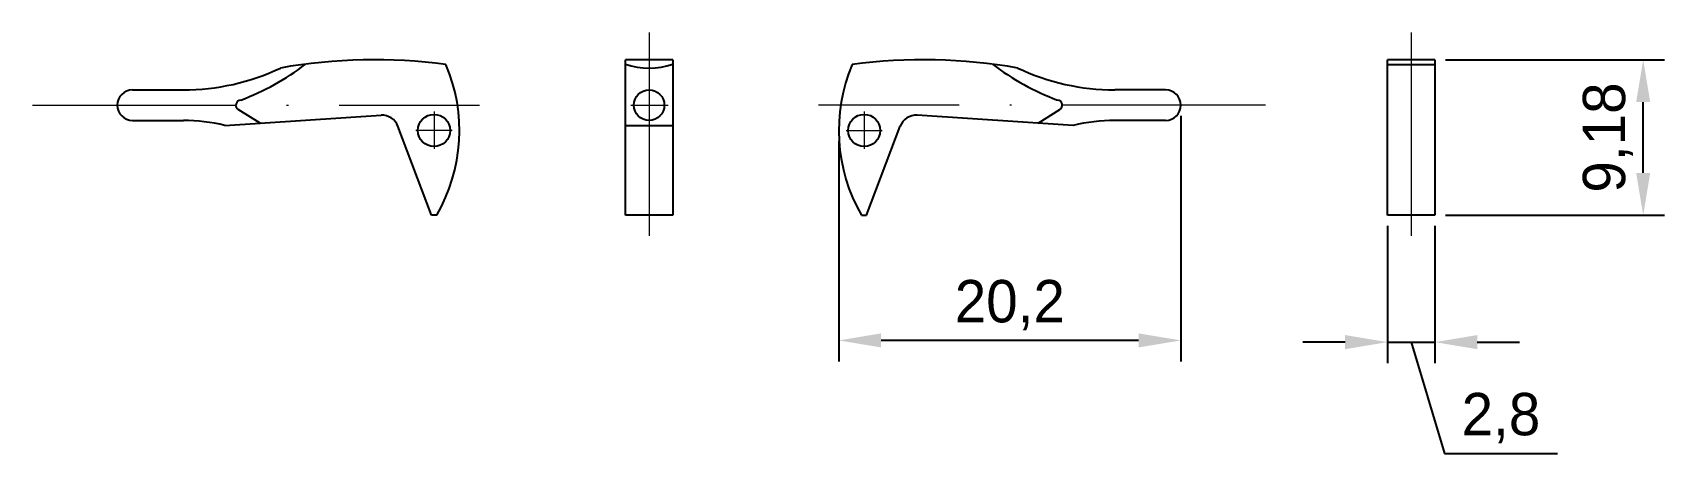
# Model space of a CAD drawing. Header units: millimetres. Extents: x -5 to 91.3, y -20.5 to 4.3.
import ezdxf

# ---------------------------------------------------------------- set-up
doc = ezdxf.new("R2010")
doc.units = ezdxf.units.MM
doc.linetypes.add('ACAD_ISO10W100', pattern=[18, 12, -3, 0, -3])
doc.dimstyles.new('ISO-25', dxfattribs={"dimtxt": 2.5, "dimasz": 2.5, "dimexe": 1.25, "dimexo": 0.625, "dimtad": 1, "dimtxsty": 'Standard', "dimcen": 2.5, "dimadec": 0, "dimazin": 0, "dimtfac": 1, "dimtmove": 0, "dimatfit": 3, "dimfxl": 0, "dimarcsym": 0})

# ---------------------------------------------------------------- blocks, each defined once
blk = doc.blocks.new('*D1')
at = {"color": 0, "lineweight": -2}
for p, q in [((62.8, -0.625), (62.8, -15.134)), ((42.6, -2.121), (42.6, -15.134)), ((60.3, -13.884), (45.1, -13.884))]:
    blk.add_line(p, q, dxfattribs=at)
at = {"color": 0, "lineweight": 5}
for points in [[(45.1, -13.468), (45.1, -14.301), (42.6, -13.884)], [(60.3, -13.468), (60.3, -14.301), (62.8, -13.884)]]:
    blk.add_solid(points, dxfattribs=at)
at = {"layer": 'Defpoints', "color": 0, "lineweight": 5}
for p in [(62.8, 0), (42.6, -1.496), (42.6, -13.884)]:
    blk.add_point(p, dxfattribs=at)
at = {"color": 0, "lineweight": 5, "insert": (52.7, -11.801), "char_height": 2.5, "attachment_point": 5}
blk.add_mtext('20,2', dxfattribs=at)
blk = doc.blocks.new('*D2')
at = {"color": 0, "lineweight": -2}
for p, q in [((75, -7.125), (75, -15.237)), ((77.8, -7.125), (77.8, -15.237)), ((72.5, -13.987), (70, -13.987)), ((75, -13.987), (77.8, -13.987)), ((75, -13.987), (77.8, -13.987)), ((76.4, -13.987), (78.369, -20.55)), ((80.3, -13.987), (82.8, -13.987)), ((78.369, -20.55), (85.035, -20.55))]:
    blk.add_line(p, q, dxfattribs=at)
at = {"color": 0, "lineweight": 5}
for points in [[(72.5, -13.571), (72.5, -14.404), (75, -13.987)], [(80.3, -13.571), (80.3, -14.404), (77.8, -13.987)]]:
    blk.add_solid(points, dxfattribs=at)
at = {"layer": 'Defpoints', "color": 0, "lineweight": 5}
for p in [(75, -6.5), (77.8, -6.5), (77.8, -13.987)]:
    blk.add_point(p, dxfattribs=at)
at = {"color": 0, "lineweight": 5, "insert": (81.702, -18.467), "char_height": 2.5, "attachment_point": 5}
blk.add_mtext('2,8', dxfattribs=at)
blk = doc.blocks.new('*D3')
at = {"color": 0, "lineweight": -2}
for p, q in [((78.425, 2.678), (91.35, 2.678)), ((90.1, -4), (90.1, 0.178)), ((78.425, -6.5), (91.35, -6.5))]:
    blk.add_line(p, q, dxfattribs=at)
at = {"color": 0, "lineweight": 5}
for points in [[(89.683, 0.178), (90.517, 0.178), (90.1, 2.678)], [(89.683, -4), (90.517, -4), (90.1, -6.5)]]:
    blk.add_solid(points, dxfattribs=at)
at = {"layer": 'Defpoints', "color": 0, "lineweight": 5}
for p in [(77.8, 2.678), (90.1, 2.678), (77.8, -6.5)]:
    blk.add_point(p, dxfattribs=at)
at = {"color": 0, "lineweight": 5, "insert": (88.017, -1.911), "char_height": 2.5, "attachment_point": 5, "rotation": 90}
blk.add_mtext('9,18', dxfattribs=at)

msp = doc.modelspace()

# ---------------------------------------------------------------- linework, layer by layer
at = {"color": 1, "linetype": 'ACAD_ISO10W100', "lineweight": 5}
for p, q in [((31.4, 4.278), (31.4, -8.139)), ((76.4, 4.278), (76.4, -8.139)), ((-5, 0), (21.393, 0)), ((30.319, 0), (32.523, 0)), ((18.7, -0.381), (18.7, -2.582)), ((67.8, 0), (41.407, 0)), ((44.1, -0.381), (44.1, -2.582)), ((19.767, -1.496), (17.632, -1.496)), ((43.033, -1.496), (45.168, -1.496))]:
    msp.add_line(p, q, dxfattribs=at)
for p, q in [((30, -6.5), (30, 2.678)), ((32.8, 2.678), (30, 2.678)), ((32.8, 2.678), (32.8, -6.5)), ((75, -6.5), (75, 2.678)), ((77.8, 2.678), (75, 2.678)), ((77.8, 2.678), (77.8, -6.5)), ((0.9, 0.9), (3.9, 0.9)), ((61.9, 0.9), (58.9, 0.9)), ((0.9, -0.9), (3.9, -0.9)), ((6.35, -1.2), (15.572, -0.598)), ((8.433, -1.064), (7.141, -0.254)), ((56.45, -1.2), (47.228, -0.598)), ((54.367, -1.064), (55.659, -0.254)), ((61.9, -0.9), (58.9, -0.9)), ((18.56, -6.5), (16.573, -1.243)), ((30, -1.2), (32.8, -1.2)), ((44.24, -6.5), (46.227, -1.243)), ((18.86, -6.5), (18.56, -6.5)), ((32.8, -6.5), (30, -6.5)), ((43.94, -6.5), (44.24, -6.5)), ((77.8, -6.5), (75, -6.5))]:
    msp.add_line(p, q)
at = {"color": 7}
msp.add_line((75, 2.4), (77.8, 2.4), dxfattribs=at)
msp.add_circle((31.4, 0), 0.9)
for centre in [(18.7, -1.496), (44.1, -1.496)]:
    msp.add_circle(centre, 0.95, dxfattribs=at)
for centre, radius, start, end in [((3.9, 14.275), 13.375, 270, 295.36413), ((2.027, 14.348), 15, 290.52398, 307.3066), ((15.2, -29.322), 32, 82.44345, 100.02474), ((10.2, -1.5), 10, 330, 22.9545), ((31.4, 6.617), 4.428, 251.56808, 288.43192), ((52.6, -1.5), 10, 157.0455, 210), ((47.6, -29.322), 32, 79.97526, 97.55655), ((60.773, 14.348), 15, 232.6934, 249.47602), ((58.9, 14.275), 13.375, 244.63587, 270), ((0.9, 0), 0.9, 90, 270), ((7.3, 0), 0.3, 92.68672, 237.92598), ((55.5, 0), 0.3, 302.07402, 87.31328), ((61.9, 0), 0.9, 270, 90), ((3.9, -11.054), 10.154, 76.03789, 90), ((15.638, -1.596), 1, 20.70765, 93.7317), ((47.162, -1.596), 1, 86.2683, 159.29235), ((58.9, -11.054), 10.154, 90, 103.96211)]:
    msp.add_arc(centre, radius, start, end)

# ---------------------------------------------------------------- dimensions: what is measured, and where the dimension line sits
at = {"color": 3, "lineweight": 5}
dim = msp.add_linear_dim(base=(90.1, 2.678), p1=(77.8, -6.5), p2=(77.8, 2.678), angle=90, dimstyle='ISO-25', override={"dimtmove": 1}, dxfattribs=at)
dim.commit()
dim.dimension.update_dxf_attribs({"geometry": '*D3', "text_midpoint": (88.017, -1.911)})
for base, p1, p2, picture, middle in [((42.6, -13.884), (62.8, 0), (42.6, -1.496), '*D1', (52.7, -11.801)), ((77.8, -13.987), (75, -6.5), (77.8, -6.5), '*D2', (78.994, -18.467))]:
    dim = msp.add_linear_dim(base=base, p1=p1, p2=p2, dimstyle='ISO-25', override={"dimtmove": 1}, dxfattribs=at)
    dim.commit()
    dim.dimension.update_dxf_attribs({"geometry": picture, "text_midpoint": middle})

doc.saveas('drawing.dxf')
